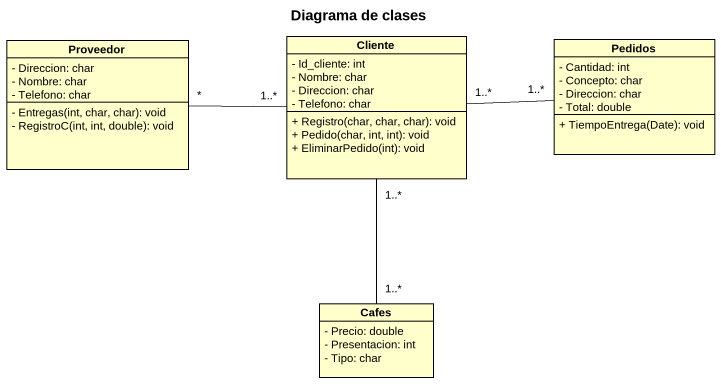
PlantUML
@startuml
title Diagrama de clases
hide circle
hide empty members
skinparam classAttributeIconSize 0
class Proveedor {
  - Direccion: char
  - Nombre: char
  - Telefono: char
  - Entregas(int, char, char): void
  - RegistroC(int, int, double): void
}
class Cliente {
  - Id_cliente: int
  - Nombre: char
  - Direccion: char
  - Telefono: char
  + Registro(char, char, char): void
  + Pedido(char, int, int): void
  + EliminarPedido(int): void
}
class Pedidos {
  - Cantidad: int
  - Concepto: char
  - Direccion: char
  - Total: double
  + TiempoEntrega(Date): void
}
class Cafes {
  - Precio: double
  - Presentacion: int
  - Tipo: char
}
Proveedor "*" -right- "1..*" Cliente
Cliente "1..*" -right- "1..*" Pedidos
Cliente "1..*" -- "1..*" Cafes
@enduml
